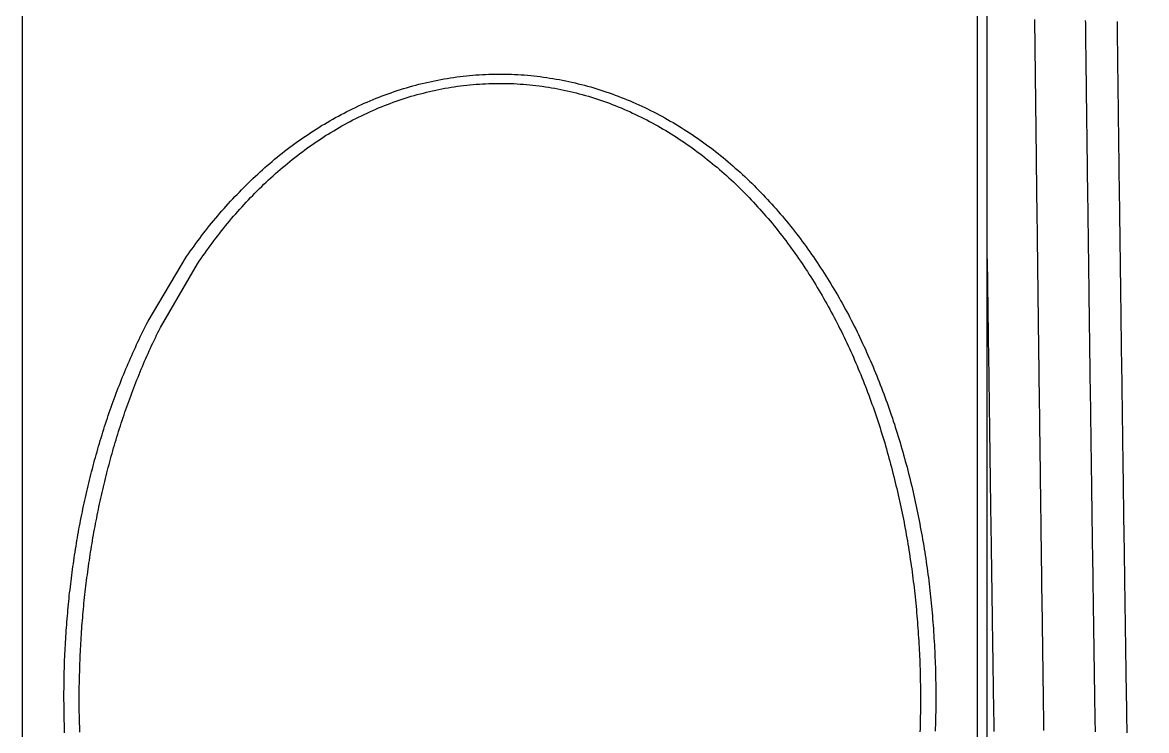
# Model space of a CAD drawing. Header units: millimetres. Extents: x 2213 to 82676, y 1050 to 28650.
# Drawn here: x 32554.17 to 32567.19, y 3481.22 to 3489.42 of the extents above; entities that cross this region are included whole.
import ezdxf

# ---------------------------------------------------------------- set-up
doc = ezdxf.new("R2010")
doc.units = ezdxf.units.MM
doc.header["$LTSCALE"] = 200
doc.linetypes.add('DASHED', pattern=[0.75, 0.5, -0.25])
doc.layers.add('A-FIX', color=5, linetype='Continuous')

# ---------------------------------------------------------------- blocks, each defined once
blk = doc.blocks.new('대변기 정면도')
at = {"linetype": 'Continuous'}
for p, q in [((14902.058, 31284.02), (14902.058, 31326.297)), ((14913.122, 31284.02), (14913.122, 31326.297)), ((14901.944, 31284.259), (14901.944, 31326.057))]:
    blk.add_line(p, q, dxfattribs=at)
at = {"linetype": 'DASHED'}
for p, q in [((14911.523, 31298.681), (14911.093, 31299.421)), ((14911.666, 31298.756), (14911.22, 31299.504))]:
    blk.add_line(p, q, dxfattribs=at)
for points in [[(14901.396, 31302.251), (14901.396, 31302.216), (14901.395, 31302.18), (14901.395, 31302.144), (14901.395, 31302.109), (14901.394, 31302.073), (14901.394, 31302.037), (14901.393, 31302.002), (14901.393, 31301.966), (14901.392, 31301.93), (14901.392, 31301.895), (14901.391, 31301.859), (14901.391, 31301.823), (14901.391, 31301.788), (14901.39, 31301.752), (14901.39, 31301.716), (14901.389, 31301.681), (14901.389, 31301.645), (14901.388, 31301.609), (14901.388, 31301.574), (14901.388, 31301.538), (14901.387, 31301.502), (14901.387, 31301.467), (14901.386, 31301.431), (14901.386, 31301.395), (14901.385, 31301.359), (14901.385, 31301.324), (14901.385, 31301.288), (14901.384, 31301.252), (14901.384, 31301.217), (14901.383, 31301.181), (14901.383, 31301.145), (14901.382, 31301.11), (14901.382, 31301.074), (14901.382, 31301.038), (14901.381, 31301.003), (14901.381, 31300.967), (14901.38, 31300.931), (14901.38, 31300.896), (14901.379, 31300.86), (14901.379, 31300.824), (14901.378, 31300.789), (14901.378, 31300.753), (14901.378, 31300.717), (14901.377, 31300.682), (14901.377, 31300.646), (14901.376, 31300.61), (14901.376, 31300.575), (14901.375, 31300.539), (14901.375, 31300.503), (14901.375, 31300.468), (14901.374, 31300.432), (14901.374, 31300.396), (14901.373, 31300.361), (14901.373, 31300.325), (14901.372, 31300.289), (14901.372, 31300.254), (14901.371, 31300.218), (14901.371, 31300.182), (14901.371, 31300.147), (14901.37, 31300.111), (14901.37, 31300.075), (14901.369, 31300.04), (14901.369, 31300.004), (14901.368, 31299.968), (14901.368, 31299.933), (14901.368, 31299.897), (14901.367, 31299.861), (14901.367, 31299.826), (14901.366, 31299.79), (14901.366, 31299.754), (14901.365, 31299.719), (14901.365, 31299.683), (14901.364, 31299.647), (14901.364, 31299.612), (14901.364, 31299.576), (14901.363, 31299.54), (14901.363, 31299.504), (14901.362, 31299.469), (14901.362, 31299.433), (14901.361, 31299.397), (14901.361, 31299.362), (14901.36, 31299.326), (14901.36, 31299.29), (14901.36, 31299.255), (14901.359, 31299.219), (14901.359, 31299.183), (14901.358, 31299.148), (14901.358, 31299.112), (14901.357, 31299.076), (14901.357, 31299.041), (14901.356, 31299.005), (14901.356, 31298.969), (14901.356, 31298.934), (14901.355, 31298.898), (14901.355, 31298.862), (14901.354, 31298.827), (14901.354, 31298.791), (14901.353, 31298.755), (14901.353, 31298.72), (14901.352, 31298.684), (14901.352, 31298.648), (14901.352, 31298.613), (14901.351, 31298.577), (14901.351, 31298.541), (14901.35, 31298.506), (14901.35, 31298.47), (14901.349, 31298.434), (14901.349, 31298.399), (14901.348, 31298.363), (14901.348, 31298.327), (14901.347, 31298.292), (14901.347, 31298.256), (14901.347, 31298.22), (14901.346, 31298.185), (14901.346, 31298.149), (14901.345, 31298.113), (14901.345, 31298.078), (14901.344, 31298.042), (14901.344, 31298.006), (14901.343, 31297.971), (14901.343, 31297.935), (14901.342, 31297.899), (14901.342, 31297.864), (14901.342, 31297.828), (14901.341, 31297.792), (14901.341, 31297.757), (14901.34, 31297.721), (14901.34, 31297.685), (14901.339, 31297.649), (14901.339, 31297.614), (14901.338, 31297.578), (14901.338, 31297.542), (14901.337, 31297.507), (14901.337, 31297.471), (14901.337, 31297.435), (14901.336, 31297.4), (14901.336, 31297.364), (14901.335, 31297.328), (14901.335, 31297.293), (14901.334, 31297.257), (14901.334, 31297.221), (14901.333, 31297.186), (14901.333, 31297.15), (14901.332, 31297.114), (14901.332, 31297.079), (14901.331, 31297.043), (14901.331, 31297.007), (14901.331, 31296.972), (14901.33, 31296.936), (14901.33, 31296.9), (14901.329, 31296.865), (14901.329, 31296.829), (14901.328, 31296.793), (14901.328, 31296.758), (14901.327, 31296.722), (14901.327, 31296.686), (14901.326, 31296.651), (14901.326, 31296.615), (14901.325, 31296.579), (14901.325, 31296.544), (14901.324, 31296.508), (14901.324, 31296.472), (14901.324, 31296.437), (14901.323, 31296.401), (14901.323, 31296.365), (14901.322, 31296.33), (14901.322, 31296.294), (14901.321, 31296.258), (14901.321, 31296.223), (14901.32, 31296.187), (14901.32, 31296.151), (14901.319, 31296.116), (14901.319, 31296.08), (14901.318, 31296.044), (14901.318, 31296.009), (14901.317, 31295.973), (14901.317, 31295.937), (14901.316, 31295.902), (14901.316, 31295.866), (14901.315, 31295.83), (14901.315, 31295.795), (14901.315, 31295.759), (14901.314, 31295.723), (14901.314, 31295.687), (14901.313, 31295.652), (14901.313, 31295.616), (14901.312, 31295.58), (14901.312, 31295.545), (14901.311, 31295.509), (14901.311, 31295.473), (14901.31, 31295.438), (14901.31, 31295.402), (14901.309, 31295.366), (14901.309, 31295.331), (14901.308, 31295.295), (14901.308, 31295.259), (14901.307, 31295.224), (14901.307, 31295.188), (14901.306, 31295.152), (14901.306, 31295.117), (14901.305, 31295.081), (14901.305, 31295.045), (14901.304, 31295.01), (14901.304, 31294.974), (14901.303, 31294.938), (14901.303, 31294.903), (14901.302, 31294.867), (14901.302, 31294.831), (14901.301, 31294.796), (14901.301, 31294.76), (14901.3, 31294.724), (14901.3, 31294.689), (14901.299, 31294.653), (14901.299, 31294.617), (14901.298, 31294.582), (14901.298, 31294.546), (14901.297, 31294.51), (14901.297, 31294.475), (14901.296, 31294.439), (14901.296, 31294.403), (14901.295, 31294.368), (14901.295, 31294.332), (14901.294, 31294.296), (14901.294, 31294.261), (14901.293, 31294.225), (14901.293, 31294.189), (14901.292, 31294.154), (14901.292, 31294.118), (14901.291, 31294.082), (14901.291, 31294.047), (14901.29, 31294.011)], [(14900.44, 31302.228), (14900.44, 31302.198), (14900.44, 31302.169), (14900.439, 31302.139), (14900.439, 31302.11), (14900.438, 31302.08), (14900.438, 31302.051), (14900.438, 31302.021), (14900.437, 31301.992), (14900.437, 31301.962), (14900.436, 31301.932), (14900.436, 31301.903), (14900.436, 31301.873), (14900.435, 31301.844), (14900.435, 31301.814), (14900.435, 31301.785), (14900.434, 31301.755), (14900.434, 31301.726), (14900.433, 31301.696), (14900.433, 31301.667), (14900.433, 31301.637), (14900.432, 31301.607), (14900.432, 31301.578), (14900.432, 31301.548), (14900.431, 31301.519), (14900.431, 31301.489), (14900.43, 31301.46), (14900.43, 31301.43), (14900.43, 31301.401), (14900.429, 31301.371), (14900.429, 31301.342), (14900.428, 31301.312), (14900.428, 31301.283), (14900.428, 31301.253), (14900.427, 31301.223), (14900.427, 31301.194), (14900.427, 31301.164), (14900.426, 31301.135), (14900.426, 31301.105), (14900.425, 31301.076), (14900.425, 31301.046), (14900.425, 31301.017), (14900.424, 31300.987), (14900.424, 31300.958), (14900.424, 31300.928), (14900.423, 31300.898), (14900.423, 31300.869), (14900.422, 31300.839), (14900.422, 31300.81), (14900.422, 31300.78), (14900.421, 31300.751), (14900.421, 31300.721), (14900.42, 31300.692), (14900.42, 31300.662), (14900.42, 31300.633), (14900.419, 31300.603), (14900.419, 31300.573), (14900.419, 31300.544), (14900.418, 31300.514), (14900.418, 31300.485), (14900.417, 31300.455), (14900.417, 31300.426), (14900.417, 31300.396), (14900.416, 31300.367), (14900.416, 31300.337), (14900.415, 31300.308), (14900.415, 31300.278), (14900.415, 31300.248), (14900.414, 31300.219), (14900.414, 31300.189), (14900.414, 31300.16), (14900.413, 31300.13), (14900.413, 31300.101), (14900.412, 31300.071), (14900.412, 31300.042), (14900.412, 31300.012), (14900.411, 31299.983), (14900.411, 31299.953), (14900.41, 31299.924), (14900.41, 31299.894), (14900.41, 31299.864), (14900.409, 31299.835), (14900.409, 31299.805), (14900.408, 31299.776), (14900.408, 31299.746), (14900.408, 31299.717), (14900.407, 31299.687), (14900.407, 31299.658), (14900.407, 31299.628), (14900.406, 31299.599), (14900.406, 31299.569), (14900.405, 31299.539), (14900.405, 31299.51), (14900.405, 31299.48), (14900.404, 31299.451), (14900.404, 31299.421), (14900.403, 31299.392), (14900.403, 31299.362), (14900.403, 31299.333), (14900.402, 31299.303), (14900.402, 31299.274), (14900.401, 31299.244), (14900.401, 31299.214), (14900.401, 31299.185), (14900.4, 31299.155), (14900.4, 31299.126), (14900.399, 31299.096), (14900.399, 31299.067), (14900.399, 31299.037), (14900.398, 31299.008), (14900.398, 31298.978), (14900.397, 31298.949), (14900.397, 31298.919), (14900.397, 31298.889), (14900.396, 31298.86), (14900.396, 31298.83), (14900.395, 31298.801), (14900.395, 31298.771), (14900.395, 31298.742), (14900.394, 31298.712), (14900.394, 31298.683), (14900.394, 31298.653), (14900.393, 31298.624), (14900.393, 31298.594), (14900.392, 31298.564), (14900.392, 31298.535), (14900.392, 31298.505), (14900.391, 31298.476), (14900.391, 31298.446), (14900.39, 31298.417), (14900.39, 31298.387), (14900.39, 31298.358), (14900.389, 31298.328), (14900.389, 31298.299), (14900.388, 31298.269), (14900.388, 31298.24), (14900.388, 31298.21), (14900.387, 31298.18), (14900.387, 31298.151), (14900.386, 31298.121), (14900.386, 31298.092), (14900.386, 31298.062), (14900.385, 31298.033), (14900.385, 31298.003), (14900.384, 31297.974), (14900.384, 31297.944), (14900.384, 31297.915), (14900.383, 31297.885), (14900.383, 31297.855), (14900.382, 31297.826), (14900.382, 31297.796), (14900.381, 31297.767), (14900.381, 31297.737), (14900.381, 31297.708), (14900.38, 31297.678), (14900.38, 31297.649), (14900.379, 31297.619), (14900.379, 31297.59), (14900.379, 31297.56), (14900.378, 31297.53), (14900.378, 31297.501), (14900.377, 31297.471), (14900.377, 31297.442), (14900.377, 31297.412), (14900.376, 31297.383), (14900.376, 31297.353), (14900.375, 31297.324), (14900.375, 31297.294), (14900.375, 31297.265), (14900.374, 31297.235), (14900.374, 31297.205), (14900.373, 31297.176), (14900.373, 31297.146), (14900.373, 31297.117), (14900.372, 31297.087), (14900.372, 31297.058), (14900.371, 31297.028), (14900.371, 31296.999), (14900.37, 31296.969), (14900.37, 31296.94), (14900.37, 31296.91), (14900.369, 31296.881), (14900.369, 31296.851), (14900.368, 31296.821), (14900.368, 31296.792), (14900.368, 31296.762), (14900.367, 31296.733), (14900.367, 31296.703), (14900.366, 31296.674), (14900.366, 31296.644), (14900.365, 31296.615), (14900.365, 31296.585), (14900.365, 31296.556), (14900.364, 31296.526), (14900.364, 31296.496), (14900.363, 31296.467), (14900.363, 31296.437), (14900.363, 31296.408), (14900.362, 31296.378), (14900.362, 31296.349), (14900.361, 31296.319), (14900.361, 31296.29), (14900.36, 31296.26), (14900.36, 31296.231), (14900.36, 31296.201), (14900.359, 31296.171), (14900.359, 31296.142), (14900.358, 31296.112), (14900.358, 31296.083), (14900.358, 31296.053), (14900.357, 31296.024), (14900.357, 31295.994), (14900.356, 31295.965), (14900.356, 31295.935), (14900.355, 31295.906), (14900.355, 31295.876), (14900.355, 31295.847), (14900.354, 31295.817), (14900.354, 31295.787), (14900.353, 31295.758), (14900.353, 31295.728), (14900.352, 31295.699), (14900.352, 31295.669), (14900.352, 31295.64), (14900.351, 31295.61), (14900.351, 31295.581), (14900.35, 31295.551), (14900.35, 31295.522), (14900.349, 31295.492), (14900.349, 31295.462), (14900.349, 31295.433), (14900.348, 31295.403), (14900.348, 31295.374), (14900.347, 31295.344), (14900.347, 31295.315), (14900.346, 31295.285), (14900.346, 31295.256), (14900.345, 31295.226), (14900.345, 31295.197), (14900.345, 31295.167), (14900.344, 31295.137), (14900.344, 31295.108), (14900.343, 31295.078), (14900.343, 31295.049), (14900.342, 31295.019), (14900.342, 31294.99), (14900.342, 31294.96), (14900.341, 31294.931), (14900.341, 31294.901), (14900.34, 31294.872), (14900.34, 31294.842), (14900.339, 31294.812), (14900.339, 31294.783), (14900.338, 31294.753), (14900.338, 31294.724), (14900.338, 31294.694), (14900.337, 31294.665), (14900.337, 31294.635), (14900.336, 31294.606), (14900.336, 31294.576), (14900.335, 31294.547), (14900.335, 31294.517), (14900.334, 31294.488), (14900.334, 31294.458), (14900.334, 31294.428), (14900.333, 31294.399), (14900.333, 31294.369), (14900.332, 31294.34), (14900.332, 31294.31), (14900.331, 31294.281), (14900.331, 31294.251), (14900.33, 31294.222), (14900.33, 31294.192), (14900.329, 31294.163), (14900.329, 31294.133), (14900.329, 31294.103), (14900.328, 31294.074), (14900.328, 31294.044), (14900.327, 31294.015), (14900.327, 31293.985)], [(14900.808, 31302.24), (14900.807, 31302.21), (14900.807, 31302.181), (14900.807, 31302.151), (14900.806, 31302.122), (14900.806, 31302.092), (14900.805, 31302.062), (14900.805, 31302.033), (14900.805, 31302.003), (14900.804, 31301.974), (14900.804, 31301.944), (14900.804, 31301.915), (14900.803, 31301.885), (14900.803, 31301.856), (14900.802, 31301.826), (14900.802, 31301.797), (14900.802, 31301.767), (14900.801, 31301.738), (14900.801, 31301.708), (14900.8, 31301.678), (14900.8, 31301.649), (14900.8, 31301.619), (14900.799, 31301.59), (14900.799, 31301.56), (14900.799, 31301.531), (14900.798, 31301.501), (14900.798, 31301.472), (14900.797, 31301.442), (14900.797, 31301.413), (14900.797, 31301.383), (14900.796, 31301.353), (14900.796, 31301.324), (14900.796, 31301.294), (14900.795, 31301.265), (14900.795, 31301.235), (14900.794, 31301.206), (14900.794, 31301.176), (14900.794, 31301.147), (14900.793, 31301.117), (14900.793, 31301.088), (14900.792, 31301.058), (14900.792, 31301.028), (14900.792, 31300.999), (14900.791, 31300.969), (14900.791, 31300.94), (14900.791, 31300.91), (14900.79, 31300.881), (14900.79, 31300.851), (14900.789, 31300.822), (14900.789, 31300.792), (14900.789, 31300.763), (14900.788, 31300.733), (14900.788, 31300.703), (14900.787, 31300.674), (14900.787, 31300.644), (14900.787, 31300.615), (14900.786, 31300.585), (14900.786, 31300.556), (14900.786, 31300.526), (14900.785, 31300.497), (14900.785, 31300.467), (14900.784, 31300.438), (14900.784, 31300.408), (14900.784, 31300.379), (14900.783, 31300.349), (14900.783, 31300.319), (14900.782, 31300.29), (14900.782, 31300.26), (14900.782, 31300.231), (14900.781, 31300.201), (14900.781, 31300.172), (14900.781, 31300.142), (14900.78, 31300.113), (14900.78, 31300.083), (14900.779, 31300.054), (14900.779, 31300.024), (14900.779, 31299.994), (14900.778, 31299.965), (14900.778, 31299.935), (14900.777, 31299.906), (14900.777, 31299.876), (14900.777, 31299.847), (14900.776, 31299.817), (14900.776, 31299.788), (14900.775, 31299.758), (14900.775, 31299.729), (14900.775, 31299.699), (14900.774, 31299.669), (14900.774, 31299.64), (14900.774, 31299.61), (14900.773, 31299.581), (14900.773, 31299.551), (14900.772, 31299.522), (14900.772, 31299.492), (14900.772, 31299.463), (14900.771, 31299.433), (14900.771, 31299.404), (14900.77, 31299.374), (14900.77, 31299.344), (14900.77, 31299.315), (14900.769, 31299.285), (14900.769, 31299.256), (14900.768, 31299.226), (14900.768, 31299.197), (14900.768, 31299.167), (14900.767, 31299.138), (14900.767, 31299.108), (14900.766, 31299.079), (14900.766, 31299.049), (14900.766, 31299.019), (14900.765, 31298.99), (14900.765, 31298.96), (14900.765, 31298.931), (14900.764, 31298.901), (14900.764, 31298.872), (14900.763, 31298.842), (14900.763, 31298.813), (14900.763, 31298.783), (14900.762, 31298.754), (14900.762, 31298.724), (14900.761, 31298.695), (14900.761, 31298.665), (14900.761, 31298.635), (14900.76, 31298.606), (14900.76, 31298.576), (14900.759, 31298.547), (14900.759, 31298.517), (14900.759, 31298.488), (14900.758, 31298.458), (14900.758, 31298.429), (14900.757, 31298.399), (14900.757, 31298.37), (14900.757, 31298.34), (14900.756, 31298.31), (14900.756, 31298.281), (14900.755, 31298.251), (14900.755, 31298.222), (14900.755, 31298.192), (14900.754, 31298.163), (14900.754, 31298.133), (14900.753, 31298.104), (14900.753, 31298.074), (14900.753, 31298.045), (14900.752, 31298.015), (14900.752, 31297.985), (14900.751, 31297.956), (14900.751, 31297.926), (14900.751, 31297.897), (14900.75, 31297.867), (14900.75, 31297.838), (14900.749, 31297.808), (14900.749, 31297.779), (14900.749, 31297.749), (14900.748, 31297.72), (14900.748, 31297.69), (14900.747, 31297.66), (14900.747, 31297.631), (14900.746, 31297.601), (14900.746, 31297.572), (14900.746, 31297.542), (14900.745, 31297.513), (14900.745, 31297.483), (14900.744, 31297.454), (14900.744, 31297.424), (14900.744, 31297.395), (14900.743, 31297.365), (14900.743, 31297.336), (14900.742, 31297.306), (14900.742, 31297.276), (14900.742, 31297.247), (14900.741, 31297.217), (14900.741, 31297.188), (14900.74, 31297.158), (14900.74, 31297.129), (14900.74, 31297.099), (14900.739, 31297.07), (14900.739, 31297.04), (14900.738, 31297.011), (14900.738, 31296.981), (14900.737, 31296.951), (14900.737, 31296.922), (14900.737, 31296.892), (14900.736, 31296.863), (14900.736, 31296.833), (14900.735, 31296.804), (14900.735, 31296.774), (14900.735, 31296.745), (14900.734, 31296.715), (14900.734, 31296.686), (14900.733, 31296.656), (14900.733, 31296.626), (14900.733, 31296.597), (14900.732, 31296.567), (14900.732, 31296.538), (14900.731, 31296.508), (14900.731, 31296.479), (14900.73, 31296.449), (14900.73, 31296.42), (14900.73, 31296.39), (14900.729, 31296.361), (14900.729, 31296.331), (14900.728, 31296.301), (14900.728, 31296.272), (14900.727, 31296.242), (14900.727, 31296.213), (14900.727, 31296.183), (14900.726, 31296.154), (14900.726, 31296.124), (14900.725, 31296.095), (14900.725, 31296.065), (14900.725, 31296.036), (14900.724, 31296.006), (14900.724, 31295.977), (14900.723, 31295.947), (14900.723, 31295.917), (14900.722, 31295.888), (14900.722, 31295.858), (14900.722, 31295.829), (14900.721, 31295.799), (14900.721, 31295.77), (14900.72, 31295.74), (14900.72, 31295.711), (14900.719, 31295.681), (14900.719, 31295.652), (14900.719, 31295.622), (14900.718, 31295.592), (14900.718, 31295.563), (14900.717, 31295.533), (14900.717, 31295.504), (14900.716, 31295.474), (14900.716, 31295.445), (14900.716, 31295.415), (14900.715, 31295.386), (14900.715, 31295.356), (14900.714, 31295.327), (14900.714, 31295.297), (14900.713, 31295.267), (14900.713, 31295.238), (14900.712, 31295.208), (14900.712, 31295.179), (14900.712, 31295.149), (14900.711, 31295.12), (14900.711, 31295.09), (14900.71, 31295.061), (14900.71, 31295.031), (14900.709, 31295.002), (14900.709, 31294.972), (14900.709, 31294.943), (14900.708, 31294.913), (14900.708, 31294.883), (14900.707, 31294.854), (14900.707, 31294.824), (14900.706, 31294.795), (14900.706, 31294.765), (14900.705, 31294.736), (14900.705, 31294.706), (14900.705, 31294.677), (14900.704, 31294.647), (14900.704, 31294.618), (14900.703, 31294.588), (14900.703, 31294.558), (14900.702, 31294.529), (14900.702, 31294.499), (14900.701, 31294.47), (14900.701, 31294.44), (14900.701, 31294.411), (14900.7, 31294.381), (14900.7, 31294.352), (14900.699, 31294.322), (14900.699, 31294.293), (14900.698, 31294.263), (14900.698, 31294.233), (14900.697, 31294.204), (14900.697, 31294.174), (14900.696, 31294.145), (14900.696, 31294.115), (14900.696, 31294.086), (14900.695, 31294.056), (14900.695, 31294.027), (14900.694, 31293.997)], [(14911.22, 31299.504), (14911.199, 31299.534), (14911.178, 31299.565), (14911.156, 31299.595), (14911.134, 31299.625), (14911.112, 31299.655), (14911.09, 31299.685), (14911.068, 31299.715), (14911.046, 31299.744), (14911.023, 31299.774), (14911, 31299.803), (14910.977, 31299.832), (14910.954, 31299.862), (14910.93, 31299.89), (14910.907, 31299.919), (14910.883, 31299.948), (14910.859, 31299.976), (14910.835, 31300.005), (14910.811, 31300.033), (14910.786, 31300.061), (14910.761, 31300.089), (14910.737, 31300.116), (14910.712, 31300.144), (14910.686, 31300.171), (14910.661, 31300.198), (14910.635, 31300.225), (14910.609, 31300.252), (14910.583, 31300.279), (14910.557, 31300.305), (14910.531, 31300.331), (14910.504, 31300.357), (14910.478, 31300.383), (14910.451, 31300.409), (14910.423, 31300.434), (14910.396, 31300.46), (14910.369, 31300.485), (14910.341, 31300.51), (14910.313, 31300.535), (14910.285, 31300.559), (14910.257, 31300.583), (14910.229, 31300.607), (14910.2, 31300.631), (14910.171, 31300.655), (14910.142, 31300.678), (14910.113, 31300.701), (14910.084, 31300.724), (14910.054, 31300.747), (14910.025, 31300.77), (14909.995, 31300.792), (14909.965, 31300.814), (14909.935, 31300.836), (14909.904, 31300.857), (14909.874, 31300.879), (14909.843, 31300.9), (14909.812, 31300.92), (14909.781, 31300.941), (14909.75, 31300.961), (14909.719, 31300.981), (14909.687, 31301.001), (14909.656, 31301.021), (14909.624, 31301.04), (14909.592, 31301.059), (14909.559, 31301.078), (14909.527, 31301.096), (14909.495, 31301.114), (14909.462, 31301.132), (14909.429, 31301.15), (14909.396, 31301.167), (14909.363, 31301.184), (14909.33, 31301.201), (14909.296, 31301.217), (14909.263, 31301.233), (14909.229, 31301.249), (14909.195, 31301.265), (14909.161, 31301.28), (14909.127, 31301.295), (14909.093, 31301.31), (14909.058, 31301.324), (14909.024, 31301.338), (14908.989, 31301.352), (14908.954, 31301.365), (14908.919, 31301.378), (14908.884, 31301.391), (14908.849, 31301.403), (14908.814, 31301.415), (14908.779, 31301.427), (14908.743, 31301.439), (14908.708, 31301.45), (14908.672, 31301.46), (14908.636, 31301.471), (14908.6, 31301.481), (14908.564, 31301.491), (14908.528, 31301.5), (14908.492, 31301.509), (14908.456, 31301.518), (14908.419, 31301.526), (14908.383, 31301.534), (14908.346, 31301.542), (14908.31, 31301.549), (14908.273, 31301.556), (14908.237, 31301.562), (14908.2, 31301.568), (14908.163, 31301.574), (14908.126, 31301.58), (14908.089, 31301.585), (14908.052, 31301.59), (14908.015, 31301.594), (14907.978, 31301.598), (14907.941, 31301.602), (14907.904, 31301.605), (14907.867, 31301.608), (14907.829, 31301.61), (14907.792, 31301.613), (14907.755, 31301.614), (14907.718, 31301.616), (14907.68, 31301.617), (14907.643, 31301.618), (14907.606, 31301.618), (14907.568, 31301.618), (14907.531, 31301.618), (14907.494, 31301.617), (14907.457, 31301.616), (14907.419, 31301.614), (14907.382, 31301.612), (14907.345, 31301.61), (14907.308, 31301.608), (14907.27, 31301.605), (14907.233, 31301.601), (14907.196, 31301.598), (14907.159, 31301.593), (14907.122, 31301.589), (14907.085, 31301.584), (14907.048, 31301.579), (14907.011, 31301.573), (14906.975, 31301.567), (14906.938, 31301.561), (14906.901, 31301.555), (14906.865, 31301.548), (14906.828, 31301.54), (14906.792, 31301.532), (14906.755, 31301.524), (14906.719, 31301.516), (14906.683, 31301.507), (14906.646, 31301.498), (14906.61, 31301.489), (14906.574, 31301.479), (14906.538, 31301.469), (14906.503, 31301.458), (14906.467, 31301.448), (14906.431, 31301.436), (14906.396, 31301.425), (14906.361, 31301.413), (14906.325, 31301.401), (14906.29, 31301.389), (14906.255, 31301.376), (14906.22, 31301.363), (14906.185, 31301.349), (14906.151, 31301.336), (14906.116, 31301.322), (14906.082, 31301.307), (14906.048, 31301.293), (14906.014, 31301.278), (14905.98, 31301.262), (14905.946, 31301.247), (14905.912, 31301.231), (14905.879, 31301.215), (14905.845, 31301.198), (14905.812, 31301.181), (14905.779, 31301.164), (14905.746, 31301.147), (14905.713, 31301.129), (14905.681, 31301.111), (14905.648, 31301.093), (14905.616, 31301.074), (14905.584, 31301.056), (14905.552, 31301.037), (14905.52, 31301.017), (14905.488, 31300.998), (14905.457, 31300.978), (14905.425, 31300.958), (14905.394, 31300.937), (14905.363, 31300.917), (14905.332, 31300.896), (14905.301, 31300.875), (14905.271, 31300.854), (14905.241, 31300.832), (14905.21, 31300.81), (14905.18, 31300.788), (14905.151, 31300.766), (14905.121, 31300.743), (14905.092, 31300.72), (14905.062, 31300.697), (14905.033, 31300.674), (14905.004, 31300.651), (14904.976, 31300.627), (14904.947, 31300.603), (14904.919, 31300.579), (14904.891, 31300.555), (14904.863, 31300.53), (14904.835, 31300.505), (14904.807, 31300.481), (14904.78, 31300.455), (14904.752, 31300.43), (14904.725, 31300.405), (14904.699, 31300.379), (14904.672, 31300.353), (14904.645, 31300.327), (14904.619, 31300.301), (14904.593, 31300.274), (14904.567, 31300.247), (14904.541, 31300.221), (14904.516, 31300.194), (14904.49, 31300.166), (14904.465, 31300.139), (14904.44, 31300.112), (14904.415, 31300.084), (14904.39, 31300.056), (14904.366, 31300.028), (14904.342, 31300), (14904.317, 31299.972), (14904.294, 31299.943), (14904.27, 31299.914), (14904.246, 31299.886), (14904.223, 31299.857), (14904.2, 31299.828), (14904.177, 31299.798), (14904.154, 31299.769), (14904.131, 31299.74), (14904.109, 31299.71), (14904.087, 31299.68), (14904.065, 31299.65), (14904.043, 31299.62), (14904.021, 31299.59), (14903.999, 31299.56), (14903.978, 31299.529), (14903.957, 31299.499), (14903.936, 31299.468), (14903.915, 31299.437), (14903.895, 31299.406), (14903.874, 31299.375), (14903.854, 31299.344), (14903.834, 31299.313), (14903.814, 31299.281), (14903.794, 31299.25), (14903.775, 31299.218), (14903.755, 31299.186), (14903.736, 31299.155), (14903.717, 31299.123), (14903.698, 31299.091), (14903.679, 31299.059), (14903.661, 31299.026), (14903.642, 31298.994), (14903.624, 31298.962), (14903.606, 31298.929), (14903.588, 31298.896), (14903.571, 31298.864), (14903.553, 31298.831), (14903.536, 31298.798), (14903.519, 31298.765), (14903.502, 31298.732), (14903.485, 31298.699), (14903.468, 31298.665), (14903.452, 31298.632), (14903.435, 31298.599), (14903.419, 31298.565), (14903.403, 31298.532), (14903.387, 31298.498), (14903.372, 31298.464), (14903.356, 31298.43), (14903.341, 31298.396), (14903.326, 31298.362), (14903.311, 31298.328), (14903.296, 31298.294), (14903.281, 31298.26), (14903.267, 31298.226), (14903.252, 31298.191), (14903.238, 31298.157), (14903.224, 31298.122), (14903.21, 31298.088), (14903.196, 31298.053), (14903.183, 31298.019), (14903.169, 31297.984), (14903.156, 31297.949), (14903.143, 31297.914), (14903.13, 31297.879), (14903.117, 31297.844), (14903.104, 31297.809), (14903.092, 31297.774), (14903.08, 31297.739), (14903.067, 31297.704), (14903.055, 31297.668), (14903.043, 31297.633), (14903.032, 31297.598), (14903.02, 31297.562), (14903.009, 31297.527), (14902.997, 31297.491), (14902.986, 31297.456), (14902.975, 31297.42), (14902.964, 31297.384), (14902.954, 31297.349), (14902.943, 31297.313), (14902.933, 31297.277), (14902.922, 31297.241), (14902.912, 31297.205), (14902.902, 31297.169), (14902.893, 31297.134), (14902.883, 31297.098), (14902.873, 31297.062), (14902.864, 31297.026), (14902.855, 31296.989), (14902.846, 31296.953), (14902.837, 31296.917), (14902.828, 31296.881), (14902.819, 31296.845), (14902.81, 31296.809), (14902.802, 31296.772), (14902.794, 31296.736), (14902.786, 31296.7), (14902.778, 31296.663), (14902.77, 31296.627), (14902.762, 31296.591), (14902.754, 31296.554), (14902.747, 31296.518), (14902.74, 31296.481), (14902.732, 31296.445), (14902.725, 31296.408), (14902.719, 31296.372), (14902.712, 31296.335), (14902.705, 31296.298), (14902.699, 31296.262), (14902.692, 31296.225), (14902.686, 31296.189), (14902.68, 31296.152), (14902.674, 31296.115), (14902.668, 31296.078), (14902.663, 31296.042), (14902.657, 31296.005), (14902.652, 31295.968), (14902.646, 31295.931), (14902.641, 31295.894), (14902.636, 31295.858), (14902.631, 31295.821), (14902.626, 31295.784), (14902.622, 31295.747), (14902.617, 31295.71), (14902.613, 31295.673), (14902.609, 31295.636), (14902.605, 31295.599), (14902.601, 31295.562), (14902.597, 31295.525), (14902.593, 31295.488), (14902.589, 31295.451), (14902.586, 31295.414), (14902.583, 31295.377), (14902.579, 31295.34), (14902.576, 31295.303), (14902.573, 31295.266), (14902.571, 31295.229), (14902.568, 31295.192), (14902.565, 31295.155), (14902.563, 31295.118), (14902.561, 31295.081), (14902.558, 31295.043), (14902.556, 31295.006), (14902.554, 31294.969), (14902.552, 31294.932), (14902.551, 31294.895), (14902.549, 31294.858), (14902.548, 31294.821), (14902.546, 31294.783), (14902.545, 31294.746), (14902.544, 31294.709), (14902.543, 31294.672), (14902.542, 31294.635), (14902.542, 31294.598), (14902.541, 31294.56), (14902.541, 31294.523), (14902.54, 31294.486), (14902.54, 31294.449), (14902.54, 31294.412), (14902.54, 31294.375), (14902.54, 31294.337), (14902.54, 31294.3), (14902.541, 31294.263), (14902.541, 31294.226), (14902.542, 31294.189), (14902.543, 31294.152), (14902.544, 31294.114), (14902.545, 31294.077), (14902.546, 31294.04), (14902.547, 31294.003)], [(14911.093, 31299.421), (14911.073, 31299.451), (14911.052, 31299.481), (14911.031, 31299.511), (14911.01, 31299.541), (14910.989, 31299.57), (14910.968, 31299.6), (14910.946, 31299.629), (14910.925, 31299.659), (14910.903, 31299.688), (14910.881, 31299.717), (14910.859, 31299.746), (14910.836, 31299.774), (14910.814, 31299.803), (14910.791, 31299.831), (14910.768, 31299.86), (14910.745, 31299.888), (14910.722, 31299.916), (14910.698, 31299.944), (14910.675, 31299.971), (14910.651, 31299.999), (14910.627, 31300.026), (14910.602, 31300.054), (14910.578, 31300.081), (14910.553, 31300.108), (14910.529, 31300.134), (14910.504, 31300.161), (14910.479, 31300.187), (14910.453, 31300.213), (14910.428, 31300.239), (14910.402, 31300.265), (14910.376, 31300.291), (14910.35, 31300.316), (14910.324, 31300.342), (14910.297, 31300.367), (14910.271, 31300.392), (14910.244, 31300.416), (14910.217, 31300.441), (14910.19, 31300.465), (14910.162, 31300.489), (14910.135, 31300.513), (14910.107, 31300.537), (14910.079, 31300.56), (14910.051, 31300.584), (14910.023, 31300.607), (14909.995, 31300.63), (14909.966, 31300.652), (14909.937, 31300.675), (14909.908, 31300.697), (14909.879, 31300.719), (14909.85, 31300.74), (14909.82, 31300.762), (14909.791, 31300.783), (14909.761, 31300.804), (14909.731, 31300.824), (14909.701, 31300.845), (14909.67, 31300.865), (14909.64, 31300.885), (14909.609, 31300.905), (14909.578, 31300.924), (14909.547, 31300.943), (14909.516, 31300.962), (14909.485, 31300.981), (14909.453, 31300.999), (14909.421, 31301.017), (14909.389, 31301.035), (14909.357, 31301.052), (14909.325, 31301.07), (14909.293, 31301.087), (14909.26, 31301.103), (14909.228, 31301.12), (14909.195, 31301.136), (14909.162, 31301.151), (14909.129, 31301.167), (14909.096, 31301.182), (14909.062, 31301.197), (14909.029, 31301.211), (14908.995, 31301.226), (14908.962, 31301.239), (14908.928, 31301.253), (14908.894, 31301.266), (14908.86, 31301.279), (14908.825, 31301.292), (14908.791, 31301.304), (14908.756, 31301.316), (14908.722, 31301.328), (14908.687, 31301.339), (14908.652, 31301.35), (14908.617, 31301.361), (14908.582, 31301.371), (14908.547, 31301.381), (14908.512, 31301.39), (14908.477, 31301.399), (14908.441, 31301.408), (14908.406, 31301.417), (14908.37, 31301.425), (14908.334, 31301.433), (14908.299, 31301.44), (14908.263, 31301.447), (14908.227, 31301.454), (14908.191, 31301.46), (14908.155, 31301.466), (14908.119, 31301.472), (14908.083, 31301.477), (14908.046, 31301.482), (14908.01, 31301.486), (14907.974, 31301.49), (14907.937, 31301.494), (14907.901, 31301.497), (14907.865, 31301.5), (14907.828, 31301.503), (14907.792, 31301.505), (14907.755, 31301.507), (14907.719, 31301.509), (14907.682, 31301.51), (14907.646, 31301.511), (14907.609, 31301.511), (14907.573, 31301.511), (14907.536, 31301.511), (14907.5, 31301.51), (14907.463, 31301.509), (14907.427, 31301.508), (14907.39, 31301.506), (14907.354, 31301.503), (14907.317, 31301.501), (14907.281, 31301.498), (14907.244, 31301.495), (14907.208, 31301.491), (14907.172, 31301.487), (14907.136, 31301.482), (14907.099, 31301.477), (14907.063, 31301.472), (14907.027, 31301.466), (14906.991, 31301.46), (14906.955, 31301.454), (14906.919, 31301.447), (14906.883, 31301.44), (14906.848, 31301.433), (14906.812, 31301.425), (14906.776, 31301.417), (14906.741, 31301.408), (14906.705, 31301.4), (14906.67, 31301.39), (14906.635, 31301.381), (14906.6, 31301.371), (14906.565, 31301.361), (14906.53, 31301.35), (14906.495, 31301.339), (14906.46, 31301.328), (14906.425, 31301.316), (14906.391, 31301.304), (14906.356, 31301.292), (14906.322, 31301.28), (14906.288, 31301.267), (14906.254, 31301.253), (14906.22, 31301.24), (14906.186, 31301.226), (14906.153, 31301.212), (14906.119, 31301.197), (14906.086, 31301.183), (14906.053, 31301.167), (14906.02, 31301.152), (14905.987, 31301.136), (14905.954, 31301.12), (14905.921, 31301.104), (14905.889, 31301.087), (14905.857, 31301.07), (14905.824, 31301.053), (14905.792, 31301.036), (14905.761, 31301.018), (14905.729, 31301), (14905.697, 31300.981), (14905.666, 31300.963), (14905.635, 31300.944), (14905.604, 31300.925), (14905.573, 31300.905), (14905.542, 31300.886), (14905.512, 31300.866), (14905.481, 31300.846), (14905.451, 31300.825), (14905.421, 31300.804), (14905.391, 31300.783), (14905.361, 31300.762), (14905.332, 31300.741), (14905.303, 31300.719), (14905.273, 31300.697), (14905.244, 31300.675), (14905.216, 31300.653), (14905.187, 31300.63), (14905.158, 31300.607), (14905.13, 31300.584), (14905.102, 31300.561), (14905.074, 31300.538), (14905.047, 31300.514), (14905.019, 31300.49), (14904.992, 31300.466), (14904.965, 31300.442), (14904.938, 31300.417), (14904.911, 31300.393), (14904.884, 31300.368), (14904.858, 31300.343), (14904.831, 31300.317), (14904.805, 31300.292), (14904.78, 31300.266), (14904.754, 31300.24), (14904.728, 31300.214), (14904.703, 31300.188), (14904.678, 31300.162), (14904.653, 31300.135), (14904.628, 31300.109), (14904.604, 31300.082), (14904.579, 31300.055), (14904.555, 31300.027), (14904.531, 31300), (14904.507, 31299.972), (14904.483, 31299.945), (14904.46, 31299.917), (14904.437, 31299.889), (14904.413, 31299.861), (14904.391, 31299.832), (14904.368, 31299.804), (14904.345, 31299.775), (14904.323, 31299.747), (14904.301, 31299.718), (14904.279, 31299.689), (14904.257, 31299.66), (14904.235, 31299.63), (14904.214, 31299.601), (14904.192, 31299.572), (14904.171, 31299.542), (14904.15, 31299.512), (14904.129, 31299.482), (14904.109, 31299.452), (14904.088, 31299.422), (14904.068, 31299.392), (14904.048, 31299.361), (14904.028, 31299.331), (14904.009, 31299.3), (14903.989, 31299.27), (14903.97, 31299.239), (14903.95, 31299.208), (14903.931, 31299.177), (14903.913, 31299.146), (14903.894, 31299.114), (14903.875, 31299.083), (14903.857, 31299.052), (14903.839, 31299.02), (14903.821, 31298.988), (14903.803, 31298.957), (14903.785, 31298.925), (14903.768, 31298.893), (14903.75, 31298.861), (14903.733, 31298.829), (14903.716, 31298.797), (14903.699, 31298.764), (14903.683, 31298.732), (14903.666, 31298.7), (14903.65, 31298.667), (14903.634, 31298.634), (14903.618, 31298.602), (14903.602, 31298.569), (14903.586, 31298.536), (14903.57, 31298.503), (14903.555, 31298.47), (14903.54, 31298.437), (14903.525, 31298.404), (14903.51, 31298.371), (14903.495, 31298.337), (14903.48, 31298.304), (14903.466, 31298.27), (14903.452, 31298.237), (14903.438, 31298.203), (14903.424, 31298.17), (14903.41, 31298.136), (14903.396, 31298.102), (14903.382, 31298.068), (14903.369, 31298.034), (14903.356, 31298), (14903.343, 31297.966), (14903.33, 31297.932), (14903.317, 31297.898), (14903.304, 31297.864), (14903.292, 31297.83), (14903.28, 31297.795), (14903.267, 31297.761), (14903.255, 31297.726), (14903.243, 31297.692), (14903.232, 31297.657), (14903.22, 31297.623), (14903.209, 31297.588), (14903.197, 31297.553), (14903.186, 31297.519), (14903.175, 31297.484), (14903.164, 31297.449), (14903.154, 31297.414), (14903.143, 31297.379), (14903.132, 31297.344), (14903.122, 31297.309), (14903.112, 31297.274), (14903.102, 31297.239), (14903.092, 31297.204), (14903.082, 31297.169), (14903.073, 31297.134), (14903.063, 31297.098), (14903.054, 31297.063), (14903.045, 31297.028), (14903.036, 31296.992), (14903.027, 31296.957), (14903.018, 31296.922), (14903.009, 31296.886), (14903.001, 31296.851), (14902.992, 31296.815), (14902.984, 31296.78), (14902.976, 31296.744), (14902.968, 31296.709), (14902.96, 31296.673), (14902.952, 31296.638), (14902.944, 31296.602), (14902.937, 31296.566), (14902.93, 31296.531), (14902.922, 31296.495), (14902.915, 31296.459), (14902.908, 31296.423), (14902.901, 31296.388), (14902.895, 31296.352), (14902.888, 31296.316), (14902.882, 31296.28), (14902.875, 31296.244), (14902.869, 31296.208), (14902.863, 31296.172), (14902.857, 31296.136), (14902.851, 31296.1), (14902.846, 31296.064), (14902.84, 31296.028), (14902.835, 31295.992), (14902.829, 31295.956), (14902.824, 31295.92), (14902.819, 31295.884), (14902.814, 31295.848), (14902.81, 31295.812), (14902.805, 31295.776), (14902.8, 31295.74), (14902.796, 31295.704), (14902.792, 31295.668), (14902.787, 31295.631), (14902.783, 31295.595), (14902.779, 31295.559), (14902.776, 31295.523), (14902.772, 31295.487), (14902.768, 31295.45), (14902.765, 31295.414), (14902.762, 31295.378), (14902.758, 31295.342), (14902.755, 31295.305), (14902.752, 31295.269), (14902.75, 31295.233), (14902.747, 31295.196), (14902.744, 31295.16), (14902.742, 31295.124), (14902.739, 31295.087), (14902.737, 31295.051), (14902.735, 31295.015), (14902.733, 31294.978), (14902.731, 31294.942), (14902.729, 31294.906), (14902.728, 31294.869), (14902.726, 31294.833), (14902.725, 31294.797), (14902.723, 31294.76), (14902.722, 31294.724), (14902.721, 31294.687), (14902.72, 31294.651), (14902.719, 31294.615), (14902.719, 31294.578), (14902.718, 31294.542), (14902.718, 31294.505), (14902.717, 31294.469), (14902.717, 31294.433), (14902.717, 31294.396), (14902.717, 31294.36), (14902.717, 31294.323), (14902.717, 31294.287), (14902.718, 31294.251), (14902.718, 31294.214), (14902.719, 31294.178), (14902.719, 31294.141), (14902.72, 31294.105), (14902.721, 31294.069), (14902.722, 31294.032), (14902.723, 31293.996)], [(14901.944, 31299.476), (14901.944, 31299.453), (14901.944, 31299.431), (14901.943, 31299.408), (14901.943, 31299.386), (14901.943, 31299.363), (14901.943, 31299.341), (14901.942, 31299.318), (14901.942, 31299.295), (14901.942, 31299.273), (14901.941, 31299.25), (14901.941, 31299.228), (14901.941, 31299.205), (14901.94, 31299.183), (14901.94, 31299.16), (14901.94, 31299.138), (14901.94, 31299.115), (14901.939, 31299.093), (14901.939, 31299.07), (14901.939, 31299.048), (14901.938, 31299.025), (14901.938, 31299.003), (14901.938, 31298.98), (14901.937, 31298.958), (14901.937, 31298.935), (14901.937, 31298.913), (14901.937, 31298.89), (14901.936, 31298.867), (14901.936, 31298.845), (14901.936, 31298.822), (14901.935, 31298.8), (14901.935, 31298.777), (14901.935, 31298.755), (14901.934, 31298.732), (14901.934, 31298.71), (14901.934, 31298.687), (14901.933, 31298.665), (14901.933, 31298.642), (14901.933, 31298.62), (14901.933, 31298.597), (14901.932, 31298.575), (14901.932, 31298.552), (14901.932, 31298.53), (14901.931, 31298.507), (14901.931, 31298.484), (14901.931, 31298.462), (14901.93, 31298.439), (14901.93, 31298.417), (14901.93, 31298.394), (14901.93, 31298.372), (14901.929, 31298.349), (14901.929, 31298.327), (14901.929, 31298.304), (14901.928, 31298.282), (14901.928, 31298.259), (14901.928, 31298.237), (14901.927, 31298.214), (14901.927, 31298.192), (14901.927, 31298.169), (14901.926, 31298.147), (14901.926, 31298.124), (14901.926, 31298.102), (14901.926, 31298.079), (14901.925, 31298.056), (14901.925, 31298.034), (14901.925, 31298.011), (14901.924, 31297.989), (14901.924, 31297.966), (14901.924, 31297.944), (14901.923, 31297.921), (14901.923, 31297.899), (14901.923, 31297.876), (14901.923, 31297.854), (14901.922, 31297.831), (14901.922, 31297.809), (14901.922, 31297.786), (14901.921, 31297.764), (14901.921, 31297.741), (14901.921, 31297.719), (14901.92, 31297.696), (14901.92, 31297.674), (14901.92, 31297.651), (14901.919, 31297.628), (14901.919, 31297.606), (14901.919, 31297.583), (14901.918, 31297.561), (14901.918, 31297.538), (14901.918, 31297.516), (14901.918, 31297.493), (14901.917, 31297.471), (14901.917, 31297.448), (14901.917, 31297.426), (14901.916, 31297.403), (14901.916, 31297.381), (14901.916, 31297.358), (14901.915, 31297.336), (14901.915, 31297.313), (14901.915, 31297.291), (14901.914, 31297.268), (14901.914, 31297.245), (14901.914, 31297.223), (14901.914, 31297.2), (14901.913, 31297.178), (14901.913, 31297.155), (14901.913, 31297.133), (14901.912, 31297.11), (14901.912, 31297.088), (14901.912, 31297.065), (14901.911, 31297.043), (14901.911, 31297.02), (14901.911, 31296.998), (14901.91, 31296.975), (14901.91, 31296.953), (14901.91, 31296.93), (14901.909, 31296.908), (14901.909, 31296.885), (14901.909, 31296.863), (14901.908, 31296.84), (14901.908, 31296.817), (14901.908, 31296.795), (14901.908, 31296.772), (14901.907, 31296.75), (14901.907, 31296.727), (14901.907, 31296.705), (14901.906, 31296.682), (14901.906, 31296.66), (14901.906, 31296.637), (14901.905, 31296.615), (14901.905, 31296.592), (14901.905, 31296.57), (14901.904, 31296.547), (14901.904, 31296.525), (14901.904, 31296.502), (14901.903, 31296.48), (14901.903, 31296.457), (14901.903, 31296.435), (14901.902, 31296.412), (14901.902, 31296.389), (14901.902, 31296.367), (14901.901, 31296.344), (14901.901, 31296.322), (14901.901, 31296.299), (14901.901, 31296.277), (14901.9, 31296.254), (14901.9, 31296.232), (14901.9, 31296.209), (14901.899, 31296.187), (14901.899, 31296.164), (14901.899, 31296.142), (14901.898, 31296.119), (14901.898, 31296.097), (14901.898, 31296.074), (14901.897, 31296.052), (14901.897, 31296.029), (14901.897, 31296.006), (14901.896, 31295.984), (14901.896, 31295.961), (14901.896, 31295.939), (14901.895, 31295.916), (14901.895, 31295.894), (14901.895, 31295.871), (14901.894, 31295.849), (14901.894, 31295.826), (14901.894, 31295.804), (14901.893, 31295.781), (14901.893, 31295.759), (14901.893, 31295.736), (14901.892, 31295.714), (14901.892, 31295.691), (14901.892, 31295.669), (14901.891, 31295.646), (14901.891, 31295.624), (14901.891, 31295.601), (14901.89, 31295.578), (14901.89, 31295.556), (14901.89, 31295.533), (14901.889, 31295.511), (14901.889, 31295.488), (14901.889, 31295.466), (14901.888, 31295.443), (14901.888, 31295.421), (14901.888, 31295.398), (14901.887, 31295.376), (14901.887, 31295.353), (14901.887, 31295.331), (14901.887, 31295.308), (14901.886, 31295.286), (14901.886, 31295.263), (14901.886, 31295.241), (14901.885, 31295.218), (14901.885, 31295.196), (14901.885, 31295.173), (14901.884, 31295.15), (14901.884, 31295.128), (14901.884, 31295.105), (14901.883, 31295.083), (14901.883, 31295.06), (14901.883, 31295.038), (14901.882, 31295.015), (14901.882, 31294.993), (14901.882, 31294.97), (14901.881, 31294.948), (14901.881, 31294.925), (14901.88, 31294.903), (14901.88, 31294.88), (14901.88, 31294.858), (14901.879, 31294.835), (14901.879, 31294.813), (14901.879, 31294.79), (14901.878, 31294.768), (14901.878, 31294.745), (14901.878, 31294.722), (14901.877, 31294.7), (14901.877, 31294.677), (14901.877, 31294.655), (14901.876, 31294.632), (14901.876, 31294.61), (14901.876, 31294.587), (14901.875, 31294.565), (14901.875, 31294.542), (14901.875, 31294.52), (14901.874, 31294.497), (14901.874, 31294.475), (14901.874, 31294.452), (14901.873, 31294.43), (14901.873, 31294.407), (14901.873, 31294.385), (14901.872, 31294.362), (14901.872, 31294.34), (14901.872, 31294.317), (14901.871, 31294.294), (14901.871, 31294.272), (14901.871, 31294.249), (14901.87, 31294.227), (14901.87, 31294.204), (14901.87, 31294.182), (14901.869, 31294.159), (14901.869, 31294.137), (14901.869, 31294.114), (14901.868, 31294.092), (14901.868, 31294.069), (14901.867, 31294.047), (14901.867, 31294.024), (14901.867, 31294.002)], [(14912.633, 31293.986), (14912.634, 31294.02), (14912.635, 31294.054), (14912.636, 31294.088), (14912.637, 31294.122), (14912.638, 31294.155), (14912.639, 31294.189), (14912.639, 31294.223), (14912.64, 31294.257), (14912.64, 31294.291), (14912.64, 31294.325), (14912.641, 31294.359), (14912.641, 31294.392), (14912.641, 31294.426), (14912.641, 31294.46), (14912.64, 31294.494), (14912.64, 31294.528), (14912.64, 31294.562), (14912.639, 31294.596), (14912.638, 31294.629), (14912.638, 31294.663), (14912.637, 31294.697), (14912.636, 31294.731), (14912.635, 31294.765), (14912.634, 31294.799), (14912.633, 31294.833), (14912.631, 31294.866), (14912.63, 31294.9), (14912.628, 31294.934), (14912.627, 31294.968), (14912.625, 31295.002), (14912.623, 31295.035), (14912.621, 31295.069), (14912.619, 31295.103), (14912.617, 31295.137), (14912.614, 31295.17), (14912.612, 31295.204), (14912.609, 31295.238), (14912.607, 31295.272), (14912.604, 31295.305), (14912.601, 31295.339), (14912.598, 31295.373), (14912.595, 31295.407), (14912.592, 31295.44), (14912.589, 31295.474), (14912.586, 31295.508), (14912.582, 31295.541), (14912.579, 31295.575), (14912.575, 31295.609), (14912.571, 31295.642), (14912.567, 31295.676), (14912.563, 31295.71), (14912.559, 31295.743), (14912.555, 31295.777), (14912.551, 31295.81), (14912.546, 31295.844), (14912.542, 31295.878), (14912.537, 31295.911), (14912.532, 31295.945), (14912.527, 31295.978), (14912.522, 31296.012), (14912.517, 31296.045), (14912.512, 31296.079), (14912.507, 31296.112), (14912.501, 31296.146), (14912.496, 31296.179), (14912.49, 31296.213), (14912.484, 31296.246), (14912.479, 31296.28), (14912.473, 31296.313), (14912.467, 31296.347), (14912.46, 31296.38), (14912.454, 31296.413), (14912.448, 31296.447), (14912.441, 31296.48), (14912.434, 31296.514), (14912.428, 31296.547), (14912.421, 31296.58), (14912.414, 31296.614), (14912.407, 31296.647), (14912.399, 31296.68), (14912.392, 31296.713), (14912.385, 31296.746), (14912.377, 31296.78), (14912.369, 31296.813), (14912.361, 31296.846), (14912.354, 31296.879), (14912.345, 31296.912), (14912.337, 31296.945), (14912.329, 31296.978), (14912.321, 31297.011), (14912.312, 31297.044), (14912.303, 31297.077), (14912.295, 31297.11), (14912.286, 31297.143), (14912.277, 31297.176), (14912.268, 31297.208), (14912.258, 31297.241), (14912.249, 31297.274), (14912.24, 31297.307), (14912.23, 31297.339), (14912.22, 31297.372), (14912.21, 31297.404), (14912.2, 31297.437), (14912.19, 31297.47), (14912.18, 31297.502), (14912.17, 31297.534), (14912.159, 31297.567), (14912.149, 31297.599), (14912.138, 31297.631), (14912.127, 31297.664), (14912.116, 31297.696), (14912.105, 31297.728), (14912.094, 31297.76), (14912.082, 31297.792), (14912.071, 31297.824), (14912.059, 31297.856), (14912.048, 31297.888), (14912.036, 31297.92), (14912.024, 31297.951), (14912.012, 31297.983), (14911.999, 31298.015), (14911.987, 31298.046), (14911.975, 31298.078), (14911.962, 31298.11), (14911.949, 31298.141), (14911.936, 31298.172), (14911.923, 31298.204), (14911.91, 31298.235), (14911.897, 31298.266), (14911.883, 31298.297), (14911.87, 31298.328), (14911.856, 31298.359), (14911.842, 31298.39), (14911.828, 31298.421), (14911.814, 31298.452), (14911.8, 31298.483), (14911.786, 31298.514), (14911.771, 31298.544), (14911.757, 31298.575), (14911.742, 31298.605), (14911.727, 31298.636), (14911.712, 31298.666), (14911.697, 31298.696), (14911.682, 31298.727), (14911.666, 31298.757)], [(14912.457, 31293.993), (14912.458, 31294.026), (14912.459, 31294.059), (14912.46, 31294.093), (14912.461, 31294.126), (14912.462, 31294.159), (14912.462, 31294.192), (14912.463, 31294.226), (14912.463, 31294.259), (14912.463, 31294.292), (14912.464, 31294.325), (14912.464, 31294.359), (14912.464, 31294.392), (14912.464, 31294.425), (14912.463, 31294.458), (14912.463, 31294.491), (14912.463, 31294.525), (14912.462, 31294.558), (14912.462, 31294.591), (14912.461, 31294.624), (14912.46, 31294.658), (14912.459, 31294.691), (14912.458, 31294.724), (14912.457, 31294.757), (14912.456, 31294.791), (14912.455, 31294.824), (14912.454, 31294.857), (14912.452, 31294.89), (14912.451, 31294.923), (14912.449, 31294.957), (14912.447, 31294.99), (14912.445, 31295.023), (14912.443, 31295.056), (14912.441, 31295.089), (14912.439, 31295.122), (14912.437, 31295.156), (14912.434, 31295.189), (14912.432, 31295.222), (14912.429, 31295.255), (14912.427, 31295.288), (14912.424, 31295.321), (14912.421, 31295.354), (14912.418, 31295.387), (14912.415, 31295.42), (14912.412, 31295.453), (14912.409, 31295.487), (14912.405, 31295.52), (14912.402, 31295.553), (14912.398, 31295.586), (14912.395, 31295.619), (14912.391, 31295.652), (14912.387, 31295.685), (14912.383, 31295.718), (14912.379, 31295.751), (14912.375, 31295.784), (14912.37, 31295.817), (14912.366, 31295.85), (14912.361, 31295.883), (14912.357, 31295.916), (14912.352, 31295.949), (14912.347, 31295.982), (14912.342, 31296.015), (14912.337, 31296.047), (14912.332, 31296.08), (14912.327, 31296.113), (14912.322, 31296.146), (14912.316, 31296.179), (14912.311, 31296.212), (14912.305, 31296.245), (14912.299, 31296.278), (14912.293, 31296.31), (14912.287, 31296.343), (14912.281, 31296.376), (14912.275, 31296.409), (14912.269, 31296.442), (14912.262, 31296.474), (14912.256, 31296.507), (14912.249, 31296.54), (14912.242, 31296.573), (14912.236, 31296.605), (14912.229, 31296.638), (14912.221, 31296.671), (14912.214, 31296.703), (14912.207, 31296.736), (14912.2, 31296.768), (14912.192, 31296.801), (14912.184, 31296.834), (14912.177, 31296.866), (14912.169, 31296.899), (14912.161, 31296.931), (14912.153, 31296.963), (14912.145, 31296.996), (14912.136, 31297.028), (14912.128, 31297.06), (14912.119, 31297.093), (14912.111, 31297.125), (14912.102, 31297.157), (14912.093, 31297.19), (14912.084, 31297.222), (14912.075, 31297.254), (14912.066, 31297.286), (14912.056, 31297.318), (14912.047, 31297.35), (14912.037, 31297.382), (14912.027, 31297.414), (14912.018, 31297.446), (14912.008, 31297.478), (14911.998, 31297.51), (14911.987, 31297.541), (14911.977, 31297.573), (14911.967, 31297.605), (14911.956, 31297.637), (14911.945, 31297.668), (14911.935, 31297.7), (14911.924, 31297.731), (14911.913, 31297.763), (14911.902, 31297.794), (14911.89, 31297.826), (14911.879, 31297.857), (14911.867, 31297.888), (14911.856, 31297.919), (14911.844, 31297.951), (14911.832, 31297.982), (14911.82, 31298.013), (14911.808, 31298.044), (14911.796, 31298.075), (14911.783, 31298.106), (14911.771, 31298.137), (14911.758, 31298.167), (14911.745, 31298.198), (14911.732, 31298.229), (14911.719, 31298.259), (14911.706, 31298.29), (14911.693, 31298.321), (14911.679, 31298.351), (14911.666, 31298.381), (14911.652, 31298.412), (14911.638, 31298.442), (14911.625, 31298.472), (14911.61, 31298.502), (14911.596, 31298.532), (14911.582, 31298.562), (14911.567, 31298.592), (14911.553, 31298.622), (14911.538, 31298.652), (14911.523, 31298.682)]]:
    blk.add_lwpolyline(points, dxfattribs=at)
blk.add_open_spline([(14952.177, 31384.131), (14950.715, 31415.548), (14940.865, 31432.049), (14923.137, 31446.662), (14901.789, 31451.142), (14860.933, 31451.938), (14828.198, 31437.302), (14792.659, 31387.492), (14752.16, 31289.083), (14728.685, 31212.884), (14720.078, 31177.64), (14736.615, 31134.759), (14736.61, 31117.386), (14818.227, 31027.098), (14900.762, 31025.9), (14924.525, 31026.795), (14943.891, 31048.388), (14949.698, 31067.942), (14949.638, 31243.545), (14953.639, 31352.714), (14952.177, 31384.131)], degree=3)

msp = doc.modelspace()

# ---------------------------------------------------------------- block references
at = {"layer": 'A-FIX', "xscale": -1}
msp.add_blockref('대변기 정면도', (47467.29, -27812.796), dxfattribs=at)

doc.saveas('drawing.dxf')
